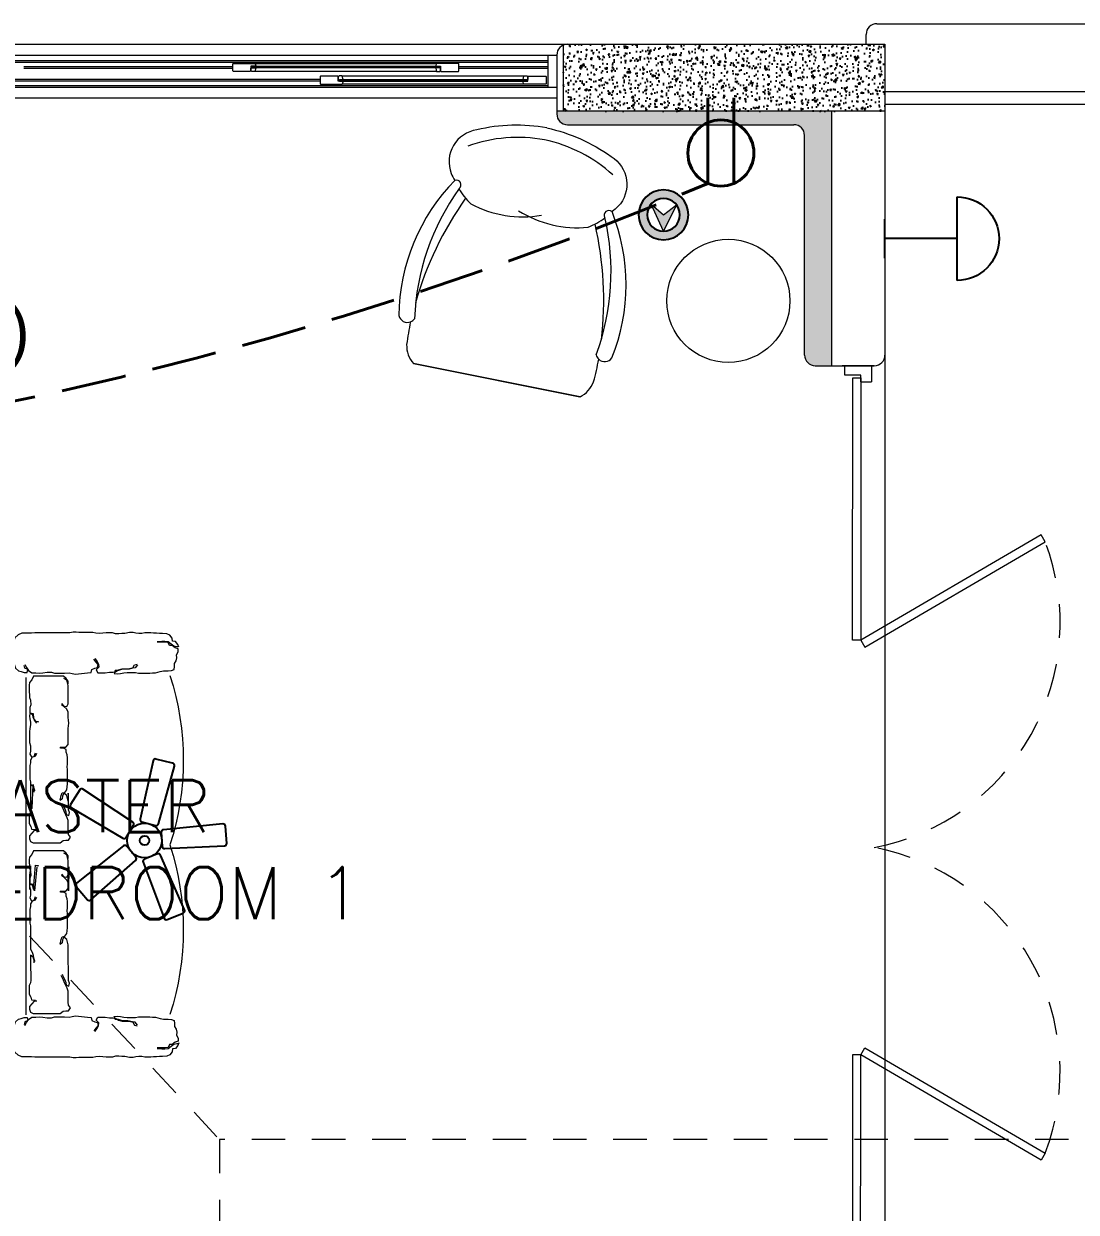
# Model space of a CAD drawing. Header units: metres. Extents: x 14 to 2416, y -346 to 476.
# Drawn here: x 150.812 to 154.741, y -136.288 to -131.851 of the extents above; entities that cross this region are included whole.
import ezdxf

# ---------------------------------------------------------------- set-up
doc = ezdxf.new("R2010")
doc.units = ezdxf.units.M
for name, pattern in [('0', [0]), ('CONTINUA', [0]), ('Dash Style-2', [0.694425, 0.48607, -0.208355]), ('HIDDEN2', [0.1875, 0.125, -0.0625])]:
    doc.linetypes.add(name, pattern=pattern)
doc.layers.get('0').update_dxf_attribs({"linetype": '0', "lineweight": 20})
for name, color, linetype, lineweight in [('A-ANNO-TEXT', 20, 'Continuous', 13), ('A-DOOR', 35, 'Continuous', 5), ('A-WALL', 250, 'Continuous', 20), ('baños', 251, 'Continuous', 0), ('Columnas', 7, 'Continuous', 18), ('cristales', 131, 'Continuous', 0), ('E Salida TCorrientes', 24, 'CONTINUA', 40), ('E Tuberia AAcond', 144, 'Dash Style-2', 40), ('E Tuberia Emp Piso', 24, 'Dash Style-2', 40), ('MAVA', 1, 'Continuous', 15), ('MOBILIARIOS', 252, 'Continuous', 0), ('muros bajitos', 252, 'Continuous', 5), ('piso', 253, 'Continuous', 0), ('textos', 7, 'Continuous', 0)]:
    doc.layers.add(name, color=color, linetype=linetype, lineweight=lineweight)
doc.layers.add('HATCH', color=8, linetype='Continuous')
doc.layers.add('MAVA Luminarias', color=1, linetype='Continuous')
doc.layers.add('RELLENO SECCION', color=8, linetype='Continuous', lineweight=0, transparency=0.4)
doc.layers.add('Techos 1', color=7, linetype='HIDDEN2', lineweight=9, true_color=0x42391a)
doc.styles.add('CENTURY GOTHIC', font='GOTHIC.TTF')
doc.styles.get("Standard").update_dxf_attribs({"font": 'arial.ttf', "height": 0.1875})

# ---------------------------------------------------------------- blocks, each defined once
blk = doc.blocks.new('A$C2f9b60d5')
at = {"layer": 'A-DOOR'}
for p, q in [((0, 0.1005), (0.06, 0.1005)), ((0, 0.1005), (0, 0.0005)), ((0.06, 0.0605), (0.06, 0.1005)), ((3.6, 0.1), (3.54, 0.1)), ((3.54, 0.06), (3.54, 0.1)), ((3.6, 0.1), (3.6, 0)), ((0.035, 0.0605), (0.035, 0.0005)), ((0.06, 0.0605), (0.035, 0.0605)), ((3.54, 0.06), (3.565, 0.06)), ((3.565, 0.06), (3.565, 0)), ((0.035, 0.0005), (0, 0.0005)), ((3.565, 0), (3.6, 0))]:
    blk.add_line(p, q, dxfattribs=at)
for points in [[(0.6314, 0.7341), (1.0247, 0.0604), (1.0509, 0.0757), (0.6576, 0.7494)], [(2.9658, 0.7337), (2.5723, 0.0601), (2.5462, 0.0754), (2.9397, 0.749)], [(0.0446, 0.0605), (1.0247, 0.0604), (1.0247, 0.0301), (0.0446, 0.0302)], [(3.5524, 0.06), (2.5723, 0.0601), (2.5723, 0.0298), (3.5524, 0.0297)]]:
    blk.add_lwpolyline(points, close=True, dxfattribs=at)
at = {"layer": 'A-DOOR', "linetype": 'HIDDEN2'}
for centre, start, end in [((0.96, -0.0488), 10.7613, 110.7488), ((2.637, -0.0491), 69.2325, 169.2199)]:
    blk.add_arc(centre, 0.8536, start, end, dxfattribs=at)
blk = doc.blocks.new('A$C89702949')
at = {"layer": 'HATCH'}
h = blk.add_hatch(dxfattribs=at)
h.set_pattern_fill('AR-CONC', color=256, scale=0.00032)
h.set_pattern_definition([(50, (114.33107, 55.238796), (0.058299094, -0.005100507), [0.006096, -0.067056]), (355, (114.33107, 55.238796), (-0.011277895, 0.06113819), [0.0048768, -0.053644987]), (100.451445, (114.33593, 55.23837), (0.0470212, 0.05603768), [0.005180803, -0.05698888]), (46.1842, (114.33107, 55.25505), (0.086745293, -0.013453545), [0.009144, -0.100584]), (96.63556, (114.3383, 55.25393), (0.07596932, 0.07917636), [0.00777121, -0.085483395]), (351.18415, (114.33107, 55.25505), (0.07596932, 0.07917636), [0.00731519, -0.080467114]), (21, (114.3392, 55.25099), (0.048516605, -0.032724863), [0.006096, -0.067056]), (326, (114.3392, 55.25099), (0.01977665, 0.05894015), [0.0048768, -0.0536448]), (71.451445, (114.34324, 55.24826), (0.068293254, 0.026215286), [0.005180803, -0.05698878]), (37.5, (114.331071, 55.238796), (0.000988353, 0.0270576124), [0, -0.05299456, 0, -0.0544576, 0, -0.053848]), (7.5, (114.33107, 55.238796), (0.021382292, 0.032057784), [0, -0.03104896, 0, -0.05177536, 0, -0.0205232]), (327.5, (114.312946, 55.238796), (0.0433889905, -0.001833198), [0, -0.02032, 0, -0.0633984, 0, -0.0841248]), (317.5, (114.304818, 55.238796), (0.047401338, 0.008136477), [0, -0.026416, 0, -0.04210304, 0, -0.0597408])])
h.paths.add_polyline_path([(19.7495, 19.9891), (19.75, 19.7391), (20.7, 19.7391), (20.95, 19.7391), (20.95, 19.9891)])
at = {"layer": 'Columnas'}
blk.add_lwpolyline([(19.7495, 19.9891), (20.95, 19.9891), (20.95, 19.7391), (20.7, 19.7391), (20.7, 19.7391), (19.75, 19.7391)], close=True, dxfattribs=at)
blk = doc.blocks.new('PL BASE 2N NASAS 09')
at = {"layer": 'RELLENO SECCION', "true_color": 0xc7c8ca}
h = blk.add_hatch(color=9, dxfattribs=at)
h.dxf.hatch_style = 1
edge = h.paths.add_edge_path()
edge.add_line((178.3975, -5.4617), (178.3725, -5.4617))
edge.add_line((178.3725, -5.4617), (178.3725, -5.4717))
edge.add_arc((178.4125, -5.4717), 0.04, 180, 270)
edge.add_line((178.4125, -5.5117), (179.2575, -5.5117))
edge.add_arc((179.2575, -5.5517), 0.04, 0, 90, ccw=False)
edge.add_line((179.2975, -5.5517), (179.2975, -6.3717))
edge.add_arc((179.3375, -6.3717), 0.04, 180, 270)
edge.add_line((179.3375, -6.4117), (179.3975, -6.4117))
edge.add_line((179.3975, -6.4117), (179.3975, -5.4617))
edge.add_line((179.3975, -5.4617), (179.3475, -5.4617))
edge.add_line((179.3475, -5.4617), (178.3975, -5.4617))
at = {"layer": 'A-DOOR'}
for p, q in [((175.1325, -5.2117), (178.4125, -5.2117)), ((175.1725, -5.2517), (178.3725, -5.2517)), ((175.2065, -5.2717), (178.3385, -5.2717)), ((178.3385, -5.2517), (178.3385, -5.3717)), ((177.1625, -5.2842), (177.164, -5.2827)), ((177.1625, -5.3112), (177.1625, -5.2842)), ((177.164, -5.3127), (177.1625, -5.3112)), ((177.164, -5.2827), (177.2447, -5.2827)), ((177.229, -5.3127), (177.164, -5.3127)), ((177.2305, -5.3112), (177.229, -5.3127)), ((177.248, -5.2937), (177.2305, -5.2937)), ((177.2305, -5.2937), (177.2305, -5.3112)), ((177.2305, -5.2967), (177.2355, -5.2967)), ((177.2305, -5.2967), (177.2355, -5.2967)), ((177.2355, -5.2947), (177.2415, -5.2987)), ((177.2355, -5.2987), (177.2415, -5.2947)), ((177.9253, -5.3137), (177.2438, -5.3137)), ((177.2447, -5.2827), (177.2465, -5.2842)), ((177.2447, -5.2827), (177.9244, -5.2827)), ((177.2465, -5.2842), (177.2485, -5.2922)), ((177.2485, -5.2932), (177.248, -5.2937)), ((177.2485, -5.2922), (177.2485, -5.2932)), ((177.9226, -5.2842), (177.9205, -5.2922)), ((177.9205, -5.2922), (177.9205, -5.2932)), ((177.9205, -5.2932), (177.921, -5.2937)), ((177.921, -5.2937), (177.9385, -5.2937)), ((177.9244, -5.2827), (177.9226, -5.2842)), ((178.005, -5.2827), (177.9244, -5.2827)), ((177.9335, -5.2947), (177.9275, -5.2987)), ((177.9335, -5.2987), (177.9275, -5.2947)), ((177.9385, -5.2967), (177.9335, -5.2967)), ((177.9385, -5.2967), (177.9335, -5.2967)), ((177.9385, -5.2937), (177.9385, -5.3112)), ((177.9385, -5.3112), (177.94, -5.3127)), ((177.94, -5.3127), (178.005, -5.3127)), ((178.0065, -5.2842), (178.005, -5.2827)), ((178.005, -5.3127), (178.0065, -5.3112)), ((178.0065, -5.3112), (178.0065, -5.2842)), ((177.4885, -5.3322), (177.49, -5.3307)), ((177.4885, -5.3322), (177.4885, -5.3592)), ((177.4885, -5.3592), (177.49, -5.3607)), ((177.555, -5.3307), (177.49, -5.3307)), ((177.49, -5.3607), (177.5707, -5.3607)), ((177.5565, -5.3322), (177.555, -5.3307)), ((177.5565, -5.3497), (177.5565, -5.3322)), ((177.5565, -5.3467), (177.5615, -5.3467)), ((177.5565, -5.3467), (177.5615, -5.3467)), ((177.574, -5.3497), (177.5565, -5.3497)), ((177.5615, -5.3487), (177.5675, -5.3447)), ((177.5615, -5.3447), (177.5675, -5.3487)), ((177.5698, -5.3297), (178.2513, -5.3297)), ((177.5707, -5.3607), (177.5725, -5.3593)), ((178.2504, -5.3607), (177.5707, -5.3607)), ((177.5725, -5.3593), (177.5745, -5.3512)), ((177.5745, -5.3502), (177.574, -5.3497)), ((177.5745, -5.3512), (177.5745, -5.3502)), ((178.2465, -5.3502), (178.247, -5.3497)), ((178.2465, -5.3512), (178.2465, -5.3502)), ((178.2486, -5.3593), (178.2465, -5.3512)), ((178.247, -5.3497), (178.2645, -5.3497)), ((178.2504, -5.3607), (178.2486, -5.3593)), ((178.331, -5.3607), (178.2504, -5.3607)), ((178.2595, -5.3487), (178.2535, -5.3447)), ((178.2595, -5.3447), (178.2535, -5.3487)), ((178.2645, -5.3467), (178.2595, -5.3467)), ((178.2645, -5.3467), (178.2595, -5.3467)), ((178.2645, -5.3322), (178.266, -5.3307)), ((178.2645, -5.3497), (178.2645, -5.3322)), ((178.266, -5.3307), (178.331, -5.3307)), ((178.331, -5.3307), (178.3325, -5.3322)), ((178.3325, -5.3592), (178.331, -5.3607)), ((178.3325, -5.3322), (178.3325, -5.3592)), ((175.1725, -5.3717), (178.3725, -5.3717)), ((175.1725, -5.4117), (178.3725, -5.4117))]:
    blk.add_line(p, q, dxfattribs=at)
at = {"layer": 'A-DOOR', "color": 8}
for p, q in [((175.2065, -5.2777), (178.3385, -5.2777)), ((176.3825, -5.2947), (177.1625, -5.2947)), ((176.3825, -5.3007), (177.1625, -5.3007)), ((178.0065, -5.2947), (178.3385, -5.2947)), ((178.0065, -5.3007), (178.3385, -5.3007)), ((175.2065, -5.3657), (178.3385, -5.3657)), ((177.4885, -5.3427), (176.0565, -5.3427)), ((177.4885, -5.3487), (176.0565, -5.3487))]:
    blk.add_line(p, q, dxfattribs=at)
at = {"layer": 'A-DOOR'}
for points in [[(177.2305, -5.2967), (177.2355, -5.2967), (177.2355, -5.2967), (177.2305, -5.2967)], [(177.2355, -5.2947), (177.2415, -5.2947), (177.2415, -5.2987), (177.2355, -5.2987)], [(177.2355, -5.2947), (177.9335, -5.2947), (177.9335, -5.2987), (177.2355, -5.2987)], [(177.248, -5.2937), (177.236, -5.2937), (177.236, -5.2947), (177.248, -5.2947)], [(177.248, -5.2987), (177.236, -5.2987), (177.236, -5.2997), (177.248, -5.2997)], [(177.2415, -5.2947), (177.2465, -5.2947), (177.2465, -5.2987), (177.2415, -5.2987)], [(177.921, -5.2937), (177.933, -5.2937), (177.933, -5.2947), (177.921, -5.2947)], [(177.921, -5.2987), (177.933, -5.2987), (177.933, -5.2997), (177.921, -5.2997)], [(177.9275, -5.2947), (177.9225, -5.2947), (177.9225, -5.2987), (177.9275, -5.2987)], [(177.9335, -5.2947), (177.9275, -5.2947), (177.9275, -5.2987), (177.9335, -5.2987)], [(177.9385, -5.2967), (177.9335, -5.2967), (177.9335, -5.2967), (177.9385, -5.2967)], [(177.5565, -5.3467), (177.5615, -5.3467), (177.5615, -5.3467), (177.5565, -5.3467)], [(178.2595, -5.3487), (177.5615, -5.3487), (177.5615, -5.3447), (178.2595, -5.3447)], [(177.5615, -5.3487), (177.5675, -5.3487), (177.5675, -5.3447), (177.5615, -5.3447)], [(177.574, -5.3447), (177.562, -5.3447), (177.562, -5.3437), (177.574, -5.3437)], [(177.574, -5.3497), (177.562, -5.3497), (177.562, -5.3487), (177.574, -5.3487)], [(177.5675, -5.3487), (177.5725, -5.3487), (177.5725, -5.3447), (177.5675, -5.3447)], [(178.247, -5.3447), (178.259, -5.3447), (178.259, -5.3437), (178.247, -5.3437)], [(178.247, -5.3497), (178.259, -5.3497), (178.259, -5.3487), (178.247, -5.3487)], [(178.2535, -5.3487), (178.2485, -5.3487), (178.2485, -5.3447), (178.2535, -5.3447)], [(178.2595, -5.3487), (178.2535, -5.3487), (178.2535, -5.3447), (178.2595, -5.3447)], [(178.2645, -5.3467), (178.2595, -5.3467), (178.2595, -5.3467), (178.2645, -5.3467)]]:
    blk.add_lwpolyline(points, close=True, dxfattribs=at)
for points in [[(177.2327, -5.3122, 0.341999), (177.2308, -5.3107), (177.2305, -5.3104), (177.2305, -5.3007), (177.2315, -5.2997), (177.2485, -5.2997), (177.2485, -5.3002), (177.2452, -5.3126, -0.339454), (177.2438, -5.3137), (177.2346, -5.3137, -0.341999)], [(177.9364, -5.3122, -0.341999), (177.9383, -5.3107), (177.9385, -5.3104), (177.9385, -5.3007), (177.9375, -5.2997), (177.9205, -5.2997), (177.9205, -5.3002), (177.9239, -5.3126, 0.339454), (177.9253, -5.3137), (177.9345, -5.3137, 0.341999)], [(177.5587, -5.3312, -0.341999), (177.5568, -5.3327), (177.5565, -5.3331), (177.5565, -5.3427), (177.5575, -5.3437), (177.5745, -5.3437), (177.5745, -5.3432), (177.5712, -5.3308, 0.339454), (177.5698, -5.3297), (177.5606, -5.3297, 0.341999)], [(178.2624, -5.3312, 0.341999), (178.2643, -5.3327), (178.2645, -5.3331), (178.2645, -5.3427), (178.2635, -5.3437), (178.2465, -5.3437), (178.2465, -5.3432), (178.2499, -5.3308, -0.339454), (178.2513, -5.3297), (178.2605, -5.3297, -0.341999)]]:
    blk.add_lwpolyline(points, format="xyb", close=True, dxfattribs=at)
at = {"layer": 'A-DOOR', "color": 7}
for points in [[(177.2355, -5.2987), (177.9335, -5.2987), (177.9335, -5.2947), (177.2355, -5.2947)], [(178.2595, -5.3447), (177.5615, -5.3447), (177.5615, -5.3487), (178.2595, -5.3487)]]:
    blk.add_lwpolyline(points, close=True, dxfattribs=at)
at = {"layer": 'A-WALL'}
for p, q in [((178.4125, -5.2117), (179.5575, -5.2117)), ((178.4125, -5.2117), (179.5575, -5.2117)), ((178.3725, -5.2517), (178.3725, -5.4717)), ((179.5975, -5.2517), (179.5975, -6.3717)), ((178.3975, -5.4617), (178.3725, -5.4617)), ((179.3975, -5.4617), (179.3975, -6.4117)), ((179.2975, -6.3717), (179.2975, -5.5517)), ((179.3375, -6.4117), (179.5575, -6.4117)), ((179.5575, -6.4117), (179.4375, -6.4117)), ((179.4675, -6.4117), (179.5275, -6.4117))]:
    blk.add_line(p, q, dxfattribs=at)
at = {"layer": 'A-WALL', "transparency": 33554684}
blk.add_line((178.4125, -5.5117), (179.2575, -5.5117), dxfattribs=at)
at = {"layer": 'A-WALL'}
for centre, start, end in [((178.4125, -5.2517), 90, 180), ((179.2575, -5.5517), 0, 90), ((179.3375, -6.3717), 180, 270), ((179.5575, -6.3717), 270, 0)]:
    blk.add_arc(centre, 0.04, start, end, dxfattribs=at)
at = {"layer": 'A-WALL', "transparency": 33554684}
blk.add_arc((178.4125, -5.4717), 0.04, 180, 270, dxfattribs=at)
at = {"layer": 'cristales', "const_width": 0.004}
for points in [[(177.2465, -5.2967), (177.9225, -5.2967)], [(178.2485, -5.3467), (177.5725, -5.3467)]]:
    blk.add_lwpolyline(points, dxfattribs=at)
at = {"layer": 'muros bajitos'}
for p, q in [((183.9975, -5.3889), (179.5975, -5.3889)), ((183.9975, -5.4367), (179.5975, -5.4367))]:
    blk.add_line(p, q, dxfattribs=at)
at = {"layer": 'piso'}
for p, q in [((179.5675, -5.1349), (184.6325, -5.1349)), ((179.5275, -5.2117), (179.5275, -5.1749)), ((179.5975, -6.3717), (179.5975, -10.0517))]:
    blk.add_line(p, q, dxfattribs=at)
blk.add_arc((179.5675, -5.1749), 0.04, 90, 180, dxfattribs=at)
at = {"layer": 'Techos 1'}
blk.add_line((176.0975, -8.2117), (177.1135, -9.3009), dxfattribs=at)
blk.add_lwpolyline([(180.5084, -9.3009), (177.1135, -9.3009), (177.1135, -21.1225), (180.5084, -21.1225)], close=True, dxfattribs=at)
at = {"color": 1}
blk.add_blockref('A$C89702949', (158.6475, -25.2008), dxfattribs=at)
at = {"color": 1, "rotation": 270}
blk.add_blockref('A$C2f9b60d5', (179.447, -6.4117), dxfattribs=at)
at = {"layer": 'baños', "linetype": 'Continuous', "flags": 8}
for tag, p in [('MODELNUMBER', (167.1329, -5.6306, 0)), ('TRADENAME', (167.1329, -5.6307, 0)), ('PRODUCT', (167.1329, -5.6307, 0)), ('MATERIAL', (167.1329, -5.6307, 0)), ('MODELNUMBER', (168.3076, -5.6306, 0)), ('TRADENAME', (168.3076, -5.6307, 0)), ('PRODUCT', (168.3076, -5.6307, 0)), ('MATERIAL', (168.3076, -5.6307, 0))]:
    blk.add_attdef(tag, p, '', height=0.0000254, rotation=180.0001, dxfattribs=at)
at = {"layer": 'baños', "linetype": 'Continuous'}
for tag, p, rotation in [('MODELNUMBER', (169.2428, -19.7065), 180.0001), ('TRADENAME', (169.2428, -19.7064), 180.0001), ('MATERIAL', (169.243, -19.7063), 180.0001), ('PRODUCT', (169.243, -19.7064), 180.0001), ('MODELNUMBER', (169.9524, -19.7065), 179.9999), ('MATERIAL', (169.9524, -19.7063), 179.9999), ('TRADENAME', (169.9524, -19.7064), 179.9999), ('PRODUCT', (169.9524, -19.7064), 179.9999)]:
    blk.add_attdef(tag, p, '', height=0.0000254, rotation=rotation, dxfattribs=at)
at = {"layer": 'textos', "insert": (176.0931, -8.4784), "char_height": 0.195, "width": 1.854973, "attachment_point": 7}
blk.add_mtext('{\\Fromans|c0;MASTER BEDROOM 1}', dxfattribs=at)
blk = doc.blocks.new('A$Ca3ef8f56')
at = {"layer": 'MOBILIARIOS'}
for p, q in [((0.0032, 0.1527), (0.0032, 1.4519)), ((0.0532, 0.1694), (0.0532, 1.4284))]:
    blk.add_line(p, q, dxfattribs=at)
for points in [[(0.6249, 1.5324), (0.6212, 1.5434), (0.6126, 1.5544), (0.6016, 1.5556), (0.6004, 1.5666), (0.5906, 1.5776), (0.5796, 1.5825), (0.5637, 1.5837), (0.5527, 1.5837), (0.5417, 1.5849), (0.5307, 1.5849), (0.5197, 1.5862), (0.4977, 1.5862), (0.4867, 1.5837), (0.4757, 1.5837), (0.4647, 1.5849), (0.4537, 1.5874), (0.4402, 1.5874), (0.4231, 1.5837), (0.4121, 1.5837), (0.4011, 1.5825), (0.3889, 1.5825), (0.3766, 1.5862), (0.3534, 1.5862), (0.3412, 1.5849), (0.3302, 1.5837), (0.3143, 1.5849), (0.3033, 1.5874), (0.2519, 1.5874), (0.2409, 1.5886), (0.2299, 1.5886), (0.2177, 1.5862), (0.0868, 1.5862), (0.0746, 1.5849), (0.0391, 1.5849), (0.0245, 1.5788), (0.0122, 1.5678), (0.0086, 1.5568), (0.0061, 1.5446), (0.0037, 1.5336), (0, 1.5226), (0, 1.5116), (0.0012, 1.5006), (0.0024, 1.4884), (0.0024, 1.4774), (0.011, 1.4652), (0.0147, 1.4542), (0.0257, 1.4445), (0.0367, 1.442), (0.0477, 1.4383), (0.0587, 1.4383), (0.0611, 1.4493), (0.0501, 1.4542), (0.0477, 1.464)], [(0.5442, 1.5544), (0.5613, 1.5556), (0.5723, 1.5556), (0.5845, 1.5544), (0.5955, 1.5458), (0.6065, 1.5373), (0.6175, 1.5348), (0.6212, 1.5348)], [(0.4708, 1.4664), (0.4622, 1.4554), (0.4512, 1.4542), (0.4341, 1.4506), (0.4231, 1.4506), (0.4109, 1.4493), (0.3999, 1.4457), (0.3876, 1.4457), (0.3828, 1.4347), (0.395, 1.4335), (0.4072, 1.4347), (0.4194, 1.4371), (0.4317, 1.4383), (0.4635, 1.4383), (0.4745, 1.4359), (0.516, 1.4359), (0.527, 1.4371), (0.5381, 1.4371), (0.5552, 1.442), (0.5674, 1.4445), (0.5845, 1.4445), (0.5968, 1.4457), (0.6078, 1.4493), (0.609, 1.4603), (0.609, 1.4713), (0.6151, 1.4823), (0.6175, 1.4933), (0.6163, 1.5043), (0.6224, 1.5153), (0.6224, 1.5263), (0.6114, 1.53), (0.6004, 1.5385), (0.5894, 1.5397), (0.5845, 1.5507), (0.5735, 1.552), (0.5442, 1.552)], [(0.0501, 1.4677), (0.0563, 1.4567), (0.0636, 1.4457), (0.0758, 1.4371), (0.0905, 1.4371), (0.1064, 1.4359), (0.1174, 1.4371), (0.1333, 1.4396), (0.1492, 1.4396), (0.1602, 1.4359), (0.1981, 1.4359), (0.2152, 1.4371), (0.2262, 1.4347), (0.2385, 1.4322), (0.2507, 1.4335), (0.2617, 1.4347), (0.2727, 1.4359), (0.2837, 1.4371), (0.2972, 1.4383), (0.2996, 1.4493), (0.3106, 1.4542), (0.3216, 1.4567), (0.3241, 1.4677), (0.3143, 1.4787), (0.3069, 1.4884)], [(0.3106, 1.4909), (0.3204, 1.4799), (0.3253, 1.4689), (0.3265, 1.4579), (0.3155, 1.4481), (0.3228, 1.4371), (0.3497, 1.4371), (0.3656, 1.4396), (0.3779, 1.4396), (0.3889, 1.4408), (0.3999, 1.4481), (0.4133, 1.4518), (0.4402, 1.4518), (0.4525, 1.4554), (0.4598, 1.4664), (0.4696, 1.4689)], [(0.0946, 1.3772), (0.0844, 1.3772), (0.0759, 1.3874), (0.0673, 1.3976), (0.0673, 1.4078), (0.0708, 1.4181), (0.081, 1.4232), (0.1822, 1.4232), (0.1924, 1.4146), (0.2026, 1.4129), (0.2129, 1.4129), (0.2197, 1.4027), (0.2129, 1.3925), (0.2112, 1.3806), (0.2112, 1.3397), (0.2078, 1.3294), (0.2026, 1.3192), (0.1975, 1.309), (0.1941, 1.2988), (0.189, 1.2885), (0.1856, 1.2817)], [(0.0844, 1.234), (0.0844, 1.2238), (0.081, 1.2135), (0.0708, 1.205), (0.0708, 1.2579), (0.0725, 1.2715), (0.0725, 1.2988), (0.0708, 1.309), (0.0656, 1.3192), (0.0656, 1.3516), (0.0725, 1.3618), (0.0742, 1.372), (0.0844, 1.3737), (0.0895, 1.3737)], [(0.189, 1.2766), (0.1924, 1.2868), (0.1992, 1.2971), (0.2026, 1.3073), (0.2044, 1.3175), (0.2146, 1.3209), (0.2163, 1.3107), (0.2129, 1.3005), (0.2129, 1.2476), (0.2112, 1.2374), (0.2112, 1.1675), (0.2095, 1.1573), (0.2061, 1.1471), (0.1958, 1.1385), (0.1907, 1.1488), (0.189, 1.159), (0.1822, 1.1658)], [(0.0929, 0.9903), (0.0878, 1.0005), (0.0776, 1.0039), (0.0708, 1.0141), (0.0708, 1.0244), (0.069, 1.0346), (0.069, 1.0857), (0.0708, 1.0959), (0.0708, 1.1829), (0.0776, 1.1948), (0.081, 1.205), (0.0827, 1.2152), (0.0861, 1.2272), (0.0861, 1.2289)], [(0.1822, 1.1641), (0.1856, 1.1471), (0.189, 1.1368), (0.1992, 1.1351), (0.2061, 1.1249), (0.2078, 1.1147), (0.2095, 1.1028), (0.2095, 1.0499), (0.2078, 1.0397), (0.2095, 1.0295), (0.2095, 1.0056), (0.2078, 0.9954), (0.2044, 0.9852), (0.2044, 0.9749), (0.1941, 0.9698), (0.1839, 0.9698), (0.1822, 0.9664), (0.2026, 0.9664), (0.2112, 0.9562), (0.2112, 0.8965), (0.2129, 0.8863), (0.2146, 0.8761), (0.2129, 0.9659), (0.2112, 0.9556), (0.2112, 0.9352), (0.2061, 0.925), (0.1958, 0.9147), (0.1873, 0.9079)], [(0.0946, 0.8761), (0.0861, 0.9659), (0.081, 0.9556), (0.0793, 0.9454), (0.069, 0.9403), (0.0673, 0.9505), (0.069, 0.9607), (0.0708, 0.8727), (0.0708, 0.8829), (0.069, 0.8965), (0.0673, 0.9085), (0.0673, 0.9494), (0.0708, 0.9613), (0.0708, 0.9818), (0.069, 0.992), (0.0742, 1.0022), (0.0844, 1.0005), (0.0878, 0.9903), (0.0895, 0.9869)], [(0.2112, 0.8449), (0.2112, 0.8346), (0.2044, 0.8244), (0.1941, 0.8159), (0.0827, 0.8159), (0.0759, 0.8295), (0.0673, 0.8397), (0.0656, 0.85), (0.0656, 0.8602), (0.0673, 0.8704), (0.0673, 0.8806), (0.0708, 0.8909), (0.0725, 0.9079), (0.069, 0.9181), (0.069, 0.9386), (0.081, 0.9403), (0.0827, 0.959), (0.0895, 0.8693), (0.0998, 0.871), (0.0981, 0.8744)], [(0.1873, 0.9028), (0.1958, 0.913), (0.2061, 0.9147), (0.2112, 0.9045), (0.2112, 0.8517), (0.2095, 0.8414), (0.2061, 0.8312), (0.1958, 0.8244)], [(0.0946, 0.74), (0.0844, 0.74), (0.0759, 0.7502), (0.0673, 0.7604), (0.0673, 0.7707), (0.0708, 0.7809), (0.081, 0.786), (0.1822, 0.786), (0.1924, 0.7775), (0.2026, 0.7758), (0.2129, 0.7758), (0.2197, 0.7656), (0.2129, 0.7553), (0.2112, 0.7434), (0.2112, 0.7025), (0.2078, 0.6923), (0.2026, 0.6821), (0.1975, 0.6718), (0.1941, 0.6616), (0.189, 0.6514), (0.1856, 0.6446)], [(0.0844, 0.5968), (0.0844, 0.5866), (0.081, 0.5764), (0.0708, 0.5679), (0.0708, 0.6207), (0.0725, 0.6343), (0.0725, 0.6616), (0.0708, 0.6718), (0.0656, 0.6821), (0.0656, 0.7144), (0.0725, 0.7247), (0.0742, 0.7349), (0.0844, 0.7366), (0.0895, 0.7366)], [(0.189, 0.6394), (0.1924, 0.6497), (0.1992, 0.6599), (0.2026, 0.6701), (0.2044, 0.6803), (0.2146, 0.6838), (0.2163, 0.6735), (0.2129, 0.6633), (0.2129, 0.6105), (0.2112, 0.6002), (0.2112, 0.6304), (0.2095, 0.6201), (0.2061, 0.6099), (0.1958, 0.6014), (0.1907, 0.6116), (0.189, 0.6218), (0.1822, 0.6287)], [(0.0929, 0.4531), (0.0878, 0.4633), (0.0776, 0.4668), (0.0708, 0.477), (0.0708, 0.4872), (0.069, 0.4974), (0.069, 0.5486), (0.0708, 0.5588), (0.0708, 0.6457), (0.0776, 0.6576), (0.081, 0.5679), (0.0827, 0.5781), (0.0861, 0.59), (0.0861, 0.5917)], [(0.1822, 0.627), (0.1856, 0.6099), (0.189, 0.5997), (0.1992, 0.598), (0.2061, 0.5878), (0.2078, 0.5775), (0.2095, 0.5656), (0.2095, 0.5128), (0.2078, 0.5025), (0.2095, 0.4923), (0.2095, 0.4685), (0.2078, 0.4582), (0.2044, 0.448), (0.2044, 0.4378), (0.1941, 0.4327), (0.1839, 0.4327), (0.1822, 0.4293), (0.2026, 0.4293), (0.2112, 0.419), (0.2112, 0.3594), (0.2129, 0.3492), (0.2146, 0.3389), (0.2129, 0.3287), (0.2112, 0.3185), (0.2112, 0.298), (0.2061, 0.2878), (0.1958, 0.2776), (0.1873, 0.2708)], [(0.0946, 0.3389), (0.0861, 0.3287), (0.081, 0.3185), (0.0793, 0.3083), (0.069, 0.3031), (0.0673, 0.3134), (0.069, 0.3236), (0.0708, 0.3355), (0.0708, 0.3457), (0.069, 0.3594), (0.0673, 0.3713), (0.0673, 0.4122), (0.0708, 0.4241), (0.0708, 0.4446), (0.069, 0.4548), (0.0742, 0.465), (0.0844, 0.4633), (0.0878, 0.4531), (0.0895, 0.4497)], [(0.2112, 0.1926), (0.2112, 0.1824), (0.2044, 0.1721), (0.1941, 0.1636), (0.0827, 0.1636), (0.0759, 0.1772), (0.0673, 0.1875), (0.0656, 0.1977), (0.0656, 0.223), (0.0673, 0.2333), (0.0673, 0.2435), (0.0708, 0.2537), (0.0725, 0.2708), (0.069, 0.281), (0.069, 0.3014), (0.081, 0.3031), (0.0827, 0.3219), (0.0895, 0.3321), (0.0998, 0.3338), (0.0981, 0.3372)], [(0.1873, 0.2656), (0.1958, 0.2759), (0.2061, 0.2776), (0.2112, 0.2673), (0.2112, 0.1994), (0.2095, 0.1892), (0.2061, 0.179), (0.1958, 0.1721)], [(0.6249, 0.0562), (0.6212, 0.0452), (0.6126, 0.0342), (0.6016, 0.033), (0.6004, 0.022), (0.5906, 0.011), (0.5796, 0.0061), (0.5637, 0.0049), (0.5527, 0.0049), (0.5417, 0.0037), (0.5307, 0.0037), (0.5197, 0.0024), (0.4977, 0.0024), (0.4867, 0.0049), (0.4757, 0.0049), (0.4647, 0.0037), (0.4537, 0.0012), (0.4402, 0.0012), (0.4231, 0.0049), (0.4121, 0.0049), (0.4011, 0.0061), (0.3889, 0.0061), (0.3766, 0.0024), (0.3534, 0.0024), (0.3412, 0.0037), (0.3302, 0.0049), (0.3143, 0.0037), (0.3033, 0.0012), (0.2519, 0.0012), (0.2409, 0), (0.2299, 0), (0.2177, 0.0024), (0.0868, 0.0024), (0.0746, 0.0037), (0.0391, 0.0037), (0.0245, 0.0098), (0.0122, 0.0208), (0.0086, 0.0318), (0.0061, 0.044), (0.0037, 0.055), (0, 0.066), (0, 0.077), (0.0012, 0.088), (0.0024, 0.1002), (0.0024, 0.1112), (0.011, 0.1234), (0.0147, 0.1344), (0.0257, 0.1441), (0.0367, 0.1466), (0.0477, 0.1503), (0.0587, 0.1503), (0.0611, 0.1393), (0.0501, 0.1344), (0.0477, 0.1246)], [(0.0501, 0.1209), (0.0563, 0.1319), (0.0636, 0.1429), (0.0758, 0.1515), (0.0905, 0.1515), (0.1064, 0.1527), (0.1174, 0.1515), (0.1333, 0.149), (0.1492, 0.149), (0.1602, 0.1527), (0.1981, 0.1527), (0.2152, 0.1515), (0.2262, 0.1539), (0.2385, 0.1564), (0.2507, 0.1551), (0.2617, 0.1539), (0.2727, 0.1527), (0.2837, 0.1515), (0.2972, 0.1503), (0.2996, 0.1393), (0.3106, 0.1344), (0.3216, 0.1319), (0.3241, 0.1209), (0.3143, 0.1099), (0.3069, 0.1002)], [(0.3106, 0.0977), (0.3204, 0.1087), (0.3253, 0.1197), (0.3265, 0.1307), (0.3155, 0.1405), (0.3228, 0.1515), (0.3497, 0.1515), (0.3656, 0.149), (0.3779, 0.149), (0.3889, 0.1478), (0.3999, 0.1405), (0.4133, 0.1368), (0.4402, 0.1368), (0.4525, 0.1332), (0.4598, 0.1222), (0.4696, 0.1197)], [(0.4708, 0.1222), (0.4622, 0.1332), (0.4512, 0.1344), (0.4341, 0.138), (0.4231, 0.138), (0.4109, 0.1393), (0.3999, 0.1429), (0.3876, 0.1429), (0.3828, 0.1539), (0.395, 0.1551), (0.4072, 0.1539), (0.4194, 0.1515), (0.4317, 0.1503), (0.4635, 0.1503), (0.4745, 0.1527), (0.516, 0.1527), (0.527, 0.1515), (0.5381, 0.1515), (0.5552, 0.1466), (0.5674, 0.1441), (0.5845, 0.1441), (0.5968, 0.1429), (0.6078, 0.1393), (0.609, 0.1283), (0.609, 0.1173), (0.6151, 0.1063), (0.6175, 0.0953), (0.6163, 0.0843), (0.6224, 0.0733), (0.6224, 0.0623), (0.6114, 0.0586), (0.6004, 0.0501), (0.5894, 0.0489), (0.5845, 0.0379), (0.5735, 0.0366), (0.5442, 0.0366)], [(0.5442, 0.0342), (0.5613, 0.033), (0.5723, 0.033), (0.5845, 0.0342), (0.5955, 0.0428), (0.6065, 0.0513), (0.6175, 0.0537), (0.6212, 0.0537)]]:
    blk.add_lwpolyline(points, dxfattribs=at)
for centre in [(-0.3846, 1.1107), (-0.3846, 0.4779)]:
    blk.add_arc(centre, 1.0261, 342.0399, 17.9601, dxfattribs=at)
blk = doc.blocks.new('A$Ca77e88c0')
at = {"layer": 'MOBILIARIOS', "linetype": 'Continuous'}
for p, q in [((0, 1.3457), (0.2432, 0.761)), ((0.2435, 0.7603), (0, 1.3457))]:
    blk.add_line(p, q, dxfattribs=at)
for points in [[(1.0081, 1.4216, 0.103931), (0.8565, 1.6353, 0.481643), (0.668, 1.624, 0.047693), (0.6541, 1.5985, 0.047693)], [(1.0081, 1.4216, -0.103931), (1.0528, 1.1635, -0.481643), (0.9119, 1.0378, -0.047693), (0.884, 1.0459, -0.047693)]]:
    blk.add_lwpolyline(points, format="xyb", dxfattribs=at)
blk.add_circle((0.8492, 0.4996), 0.2299, dxfattribs=at)
for centre, radius, start, end in [((0.5212, 0.8742), 0.7364, 79.5964, 123.1415), ((0.6434, 1.5847), 0.0175, 250.4542, 52.0587), ((0.6434, 1.5847), 0.0175, 250.4542, 52.0587), ((0.4617, 1.1866), 0.5495, 23.3314, 53.5948), ((0.4617, 1.1866), 0.5495, 23.3314, 53.5948), ((0.612, 0.6674), 0.9011, 88.3763, 121.4796), ((0.612, 0.6674), 0.9011, 88.3763, 121.4796), ((0.8583, 1.4567), 0.2476, 153.2165, 169.9182), ((0.8583, 1.4567), 0.2476, 153.2165, 169.9182), ((0.5865, 0.2493), 1.2787, 88.4542, 107.9351), ((0.5865, 0.2493), 1.2787, 88.4542, 107.9351), ((0.1421, 1.4684), 0.0325, 136.3787, 235.7351), ((1.0281, 1.5426), 0.4158, 185.8786, 223.4033), ((1.0281, 1.5426), 0.4158, 185.8786, 223.4033), ((0.4823, 0.53), 0.9795, 111.4631, 116.5118), ((0.1421, 1.4684), 0.0325, 235.6979, 268.7539), ((0.0995, 1.3192), 0.1029, 121.9514, 165.0616), ((0.4562, 1.1998), 0.5495, 351.575, 21.8384), ((0.4562, 1.1998), 0.5495, 351.575, 21.8384), ((1.108, 1.3505), 0.4158, 181.7665, 219.2912), ((-0.1206, 1.9492), 1.2787, 297.2347, 316.7156), ((-0.1206, 1.9492), 1.2787, 297.2347, 316.7156), ((0.9273, 1.2907), 0.2476, 235.2516, 251.9533), ((0.9273, 1.2907), 0.2476, 235.2516, 251.9533), ((0.8666, 1.048), 0.0175, 353.1111, 154.7156), ((0.8666, 1.048), 0.0175, 353.1111, 154.7156), ((0.1939, 1.6724), 0.9011, 283.6902, 316.7935), ((0.1939, 1.6724), 0.9011, 283.6902, 316.7935), ((0.2766, 1.4622), 0.7364, 282.0283, 325.5734), ((0.2948, 0.8495), 0.1029, 240.0914, 283.2016), ((0.0052, 1.6774), 0.9795, 288.6412, 293.6898), ((0.4307, 0.7745), 0.0325, 169.4347, 268.7911), ((0.4307, 0.7745), 0.0325, 136.3787, 169.4347), ((0.4307, 0.7745), 0.0325, 136.3787, 169.4347)]:
    blk.add_arc(centre, radius, start, end, dxfattribs=at)
blk = doc.blocks.new('PL MUEBLES 2N NASAS 09')
blk.add_blockref('PL BASE 2N NASAS 09', (49.9143, 62.717))
at = {"layer": 'MOBILIARIOS', "rotation": 56.16031382123446}
blk.add_blockref('A$Ca77e88c0', (228.8694, 55.564), dxfattribs=at)
at = {"layer": 'MOBILIARIOS', "xscale": -1, "rotation": 180}
blk.add_blockref('A$Ca3ef8f56', (226.251, 55.3104), dxfattribs=at)
blk = doc.blocks.new('A$C595364de')
blk.add_blockref('PL MUEBLES 2N NASAS 09', (-199.5618, -36.6052))
blk = doc.blocks.new('abanico mava')
at = {"layer": 'MAVA Luminarias', "linetype": 'ByBlock', "lineweight": -2, "extrusion": (4.64878e-10, 3.72215e-09, 1), "elevation": 0}
for points in [[(513803.1025, 2035248.6775), (513803.2149, 2035249.0863, 0.421374), (513803.2029, 2035249.107), (513803.0842, 2035249.1365, 0.421374), (513803.0638, 2035249.1239), (513802.972, 2035248.71, 0.407089), (513802.9843, 2035248.6901), (513803.0823, 2035248.6658, 0.407089)], [(513802.9213, 2035248.6897), (513802.5673, 2035248.923, 0.421374), (513802.5439, 2035248.9179), (513802.4792, 2035248.8141, 0.421374), (513802.4849, 2035248.7909), (513802.8502, 2035248.5756, 0.407089), (513802.8729, 2035248.5812), (513802.9263, 2035248.6668, 0.407089)], [(513802.9932, 2035248.4048), (513803.1425, 2035248.008, 0.421374), (513803.1644, 2035247.9984), (513803.2777, 2035248.0443, 0.421374), (513803.2868, 2035248.0665), (513803.1178, 2035248.4553, 0.407089), (513803.0962, 2035248.4641), (513803.0026, 2035248.4262, 0.407089)]]:
    blk.add_lwpolyline(points, format="xyb", close=True, dxfattribs=at)
at = {"layer": 'MAVA Luminarias', "linetype": 'ByBlock', "lineweight": -2, "extrusion": (4.64878e-10, 3.72215e-09, 1)}
for points in [[(513803.1469, 2035248.5015), (513803.5704, 2035248.5208, 0.421374), (513803.5864, 2035248.5387), (513803.5777, 2035248.6607, 0.421374), (513803.5594, 2035248.6762), (513803.1374, 2035248.6356, 0.407089), (513803.1223, 2035248.6177), (513803.1295, 2035248.517, 0.407089)], [(513802.8538, 2035248.5211), (513802.5225, 2035248.2565, 0.421374), (513802.5201, 2035248.2327), (513802.5988, 2035248.1391, 0.421374), (513802.6227, 2035248.1373), (513802.9403, 2035248.4182, 0.407089), (513802.942, 2035248.4415), (513802.877, 2035248.5188, 0.407089)]]:
    blk.add_lwpolyline(points, format="xyb", close=True, dxfattribs=at)
at = {"layer": 'MAVA Luminarias', "linetype": 'ByBlock', "lineweight": -2}
for radius in [0.1227, 0.0335]:
    blk.add_circle((513803.0035, 2035248.5589), radius, dxfattribs=at)
blk = doc.blocks.new('dl ip')
at = {"layer": 'MAVA', "transparency": 33554687}
h = blk.add_hatch(color=40, dxfattribs=at)
h.dxf.hatch_style = 1
h.paths.add_polyline_path([(94.7574, -111.2088), (94.7109, -111.2482), (94.6624, -111.2113), (94.7109, -111.3092)])
at = {"layer": 'MAVA Luminarias', "linetype": 'Continuous'}
h = blk.add_hatch(color=40, dxfattribs=at)
h.paths.add_polyline_path([(94.618, -111.2482, 1), (94.8039, -111.2482, 1)])
h.paths.add_polyline_path([(94.7719, -111.2482, -1), (94.6499, -111.2482, -1)], flags=16)
at = {"layer": 'MAVA', "color": 40}
for p, q in [((94.7109, -111.2482), (94.6624, -111.2113)), ((94.6624, -111.2113), (94.7109, -111.3092)), ((94.7109, -111.3092), (94.7574, -111.2088)), ((94.7574, -111.2088), (94.7109, -111.2482))]:
    blk.add_line(p, q, dxfattribs=at)
at = {"layer": 'MAVA Luminarias', "color": 40, "linetype": 'Continuous'}
for radius in [0.093, 0.061]:
    blk.add_circle((94.7109, -111.2482), radius, dxfattribs=at)
blk = doc.blocks.new('SCONCE 1')
at = {"layer": 'MAVA Luminarias', "color": 5, "linetype": 'Continuous'}
for p, q in [((-1.3737, 0.6794), (-1.3737, 1.191)), ((-0.9314, 0.8161), (-0.9314, 1.0543)), ((-1.3737, 0.9352), (-0.9314, 0.9352))]:
    blk.add_line(p, q, dxfattribs=at)
blk.add_arc((-1.3737, 0.9352), 0.2558, 90, 270, dxfattribs=at)
blk = doc.blocks.new('*U427')
at = {"layer": 'E Salida TCorrientes'}
for p, q in [((-0.2659, 0.0403), (0, 0.0403)), ((-0.2659, -0.0403), (0, -0.0403))]:
    blk.add_line(p, q, dxfattribs=at)
blk.add_circle((-0.1714, 0), 0.1028, dxfattribs=at)

msp = doc.modelspace()

# ---------------------------------------------------------------- linework, layer by layer
at = {"layer": 'E Tuberia Emp Piso', "ltscale": 0.5}
msp.add_arc((147.8639, -119.4587, -0.0047), 14.1056, 274.19509, 292.95766, dxfattribs=at)

# ---------------------------------------------------------------- block references
at = {"layer": 'A-ANNO-TEXT'}
msp.add_blockref('A$C595364de', (124.0766, -152.828), dxfattribs=at)
msp.add_blockref('A$C595364de', (124.0766, -152.828), dxfattribs=at)
at = {"layer": 'E Salida TCorrientes', "xscale": 1.2, "yscale": 1.2, "zscale": 1.2, "rotation": 90.00000000000001}
msp.add_blockref('*U427', (153.4142, -132.128), dxfattribs=at)
at = {"layer": 'MAVA Luminarias', "xscale": -1}
msp.add_blockref('dl ip', (247.9108, -21.3161), dxfattribs=at)
msp.add_blockref('dl ip', (247.9108, -21.3161), dxfattribs=at)
at = {"layer": 'MAVA Luminarias', "color": 251, "xscale": -0.6101999921123585, "yscale": 0.6101999921123585, "zscale": 0.6101999921123585}
msp.add_blockref('SCONCE 1', (153.4583, -133.224), dxfattribs=at)
msp.add_blockref('SCONCE 1', (153.4583, -133.224), dxfattribs=at)
at = {"layer": 'MAVA Luminarias', "xscale": 0.5267524126646371, "yscale": 0.5267524126646371, "zscale": 0.5267524126646371}
msp.add_blockref('abanico mava', (-270495.7093, -1072206.9891), dxfattribs=at)
msp.add_blockref('abanico mava', (-270495.7093, -1072206.9891), dxfattribs=at)

# ---------------------------------------------------------------- texts
at = {"layer": 'E Tuberia AAcond', "insert": (150.2785, -133.0223), "char_height": 0.18, "width": 0.963867, "attachment_point": 5, "style": 'CENTURY GOTHIC'}
msp.add_mtext('PAA2(6,8)', dxfattribs=at)

doc.saveas('drawing.dxf')
